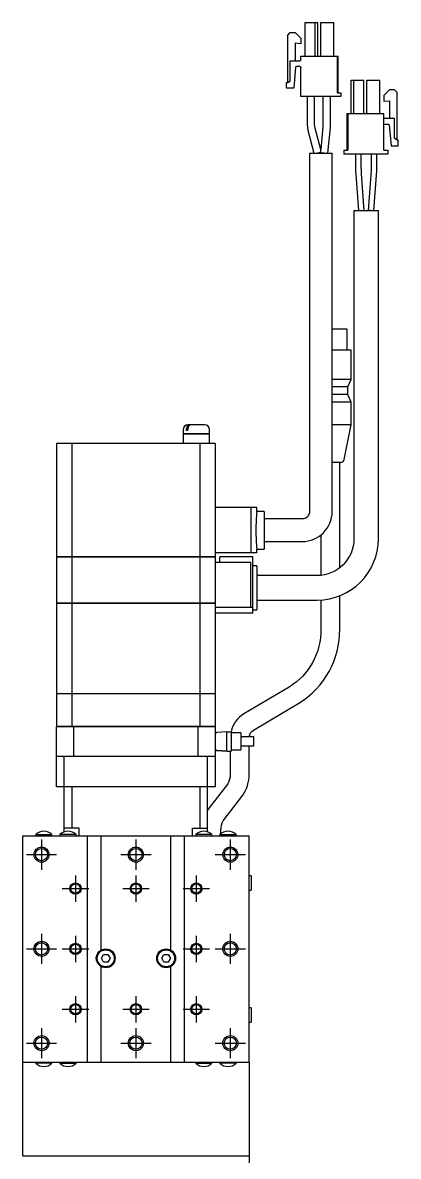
# Model space of a CAD drawing. Extents: x 0 to 1293, y -8 to 999.
# Drawn here: x 528.4 to 627.9, y 400.2 to 700.8 of the extents above; entities that cross this region are included whole.
import ezdxf

# ---------------------------------------------------------------- set-up
doc = ezdxf.new("R2010")
doc.units = 0
doc.header["$LTSCALE"] = 0.5
doc.linetypes.add('CENTER', pattern=[50.8, 31.75, -6.35, 6.35, -6.35])
for name, color, linetype in [('MSM_CENTER', 1, 'CENTER'), ('MSM_CONTINUOUS', 7, 'CONTINUOUS'), ('MSM_NARROW', 5, 'CONTINUOUS')]:
    doc.layers.add(name, color=color, linetype=linetype)

msp = doc.modelspace()

# ---------------------------------------------------------------- linework, layer by layer
at = {"layer": 'MSM_CENTER'}
for p, q in [((533.35, 484.25), (533.35, 476.25)), ((558.35, 484.25), (558.35, 476.25)), ((583.35, 484.25), (583.35, 476.25)), ((529.35, 480.25), (537.35, 480.25)), ((554.35, 480.25), (562.35, 480.25)), ((579.35, 480.25), (587.35, 480.25)), ((542.35, 474.75), (542.35, 467.75)), ((558.35, 474.75), (558.35, 467.75)), ((574.35, 474.75), (574.35, 467.75)), ((538.85, 471.25), (545.85, 471.25)), ((554.85, 471.25), (561.85, 471.25)), ((570.85, 471.25), (577.85, 471.25)), ((533.35, 459.25), (533.35, 451.25)), ((542.35, 458.75), (542.35, 451.75)), ((574.35, 458.75), (574.35, 451.75)), ((583.35, 459.25), (583.35, 451.25)), ((529.35, 455.25), (537.35, 455.25)), ((538.85, 455.25), (545.85, 455.25)), ((570.85, 455.25), (577.85, 455.25)), ((579.35, 455.25), (587.35, 455.25)), ((542.35, 442.75), (542.35, 435.75)), ((558.35, 442.75), (558.35, 435.75)), ((574.35, 442.75), (574.35, 435.75)), ((538.85, 439.25), (545.85, 439.25)), ((554.85, 439.25), (561.85, 439.25)), ((570.85, 439.25), (577.85, 439.25)), ((533.35, 434.25), (533.35, 426.25)), ((558.35, 434.25), (558.35, 426.25)), ((583.35, 434.25), (583.35, 426.25)), ((529.35, 430.25), (537.35, 430.25)), ((554.35, 430.25), (562.35, 430.25)), ((579.35, 430.25), (587.35, 430.25))]:
    msp.add_line(p, q, dxfattribs=at)
at = {"layer": 'MSM_CONTINUOUS'}
for p, q in [((603.15, 691.95), (603.15, 700.85)), ((603.15, 700.85), (606.55, 700.85)), ((603.15, 691.95), (603.15, 700.85)), ((605.8, 691.95), (605.8, 700.85)), ((606.55, 691.95), (606.55, 700.85)), ((607.35, 691.95), (607.35, 700.85)), ((607.35, 700.85), (610.75, 700.85)), ((607.35, 691.95), (607.35, 700.85)), ((610.75, 691.95), (610.75, 700.85)), ((598.55, 697.55), (599.25, 698.25)), ((598.55, 697.55), (599.25, 698.25)), ((598.55, 684.95), (598.55, 697.55)), ((598.55, 684.95), (598.55, 697.55)), ((599.25, 698.25), (600.55, 698.25)), ((600.55, 698.25), (602.05, 696.75)), ((602.05, 695.25), (600.55, 695.38)), ((600.55, 695.38), (600.55, 690.7)), ((602.05, 695.25), (600.55, 695.38)), ((602.05, 696.75), (602.05, 695.25)), ((602.05, 691), (602.05, 691.95)), ((602.05, 691.95), (611.9, 691.95)), ((602.05, 691), (602.05, 691.95)), ((611.65, 691.95), (611.65, 682.25)), ((611.9, 682.25), (611.9, 691.95)), ((599.25, 685.45), (599.25, 690.7)), ((599.25, 690.7), (601.75, 690.7)), ((599.25, 685.45), (599.25, 690.7)), ((600.65, 689.01), (600.17, 683.45)), ((601.75, 689.2), (600.85, 689.2)), ((602.05, 691), (602.05, 690.99)), ((602.05, 681.25), (602.05, 688.9)), ((602.05, 688.9), (602.05, 688.9)), ((602.05, 681.25), (602.05, 688.9)), ((598.55, 684.95), (599.25, 685.45)), ((598.55, 684.95), (599.25, 685.45)), ((615.35, 676.7), (615.35, 685.6)), ((615.35, 685.6), (618.75, 685.6)), ((616.1, 676.7), (616.1, 685.6)), ((618.75, 676.7), (618.75, 685.6)), ((619.55, 685.6), (622.95, 685.6)), ((619.55, 676.7), (619.55, 685.6)), ((622.95, 676.7), (622.95, 685.6)), ((598.25, 683.45), (598.25, 684.95)), ((598.25, 684.95), (598.55, 684.95)), ((598.25, 683.45), (598.25, 684.95)), ((600.17, 683.45), (598.25, 683.45)), ((625.55, 683), (624.05, 681.5)), ((626.85, 683), (625.55, 683)), ((627.55, 682.3), (626.85, 683)), ((612.65, 681.25), (602.05, 681.25)), ((603.68, 681.25), (603.68, 673.89)), ((605.68, 673.89), (605.68, 681.25)), ((607.88, 681.25), (607.88, 673.34)), ((609.88, 673.34), (609.88, 681.25)), ((611.65, 682.25), (612.65, 682.25)), ((612.65, 682.25), (612.65, 681.25)), ((624.05, 681.5), (624.05, 680)), ((624.05, 680), (625.55, 680.13)), ((625.55, 680.13), (625.55, 675.45)), ((627.55, 669.7), (627.55, 682.3)), ((624.05, 676.7), (614.2, 676.7)), ((614.2, 676.7), (614.2, 667)), ((614.45, 676.7), (614.45, 667)), ((624.05, 667), (624.05, 676.7)), ((603.68, 673.89), (603.87, 672.37)), ((605.81, 672.88), (605.68, 673.89)), ((626.85, 675.45), (624.35, 675.45)), ((624.35, 673.95), (625.25, 673.95)), ((625.45, 673.76), (625.94, 668.2)), ((626.85, 670.2), (626.85, 675.45)), ((603.87, 672.37), (605.47, 666.25)), ((607.29, 667.19), (605.81, 672.88)), ((607.87, 673.25), (607.29, 667.19)), ((607.88, 673.34), (607.87, 673.25)), ((609.21, 666.25), (609.86, 673.06)), ((609.86, 673.06), (609.88, 673.34)), ((625.94, 668.2), (627.85, 668.2)), ((627.55, 669.7), (626.85, 670.2)), ((627.85, 669.7), (627.55, 669.7)), ((627.85, 668.2), (627.85, 669.7)), ((604.35, 666.25), (610.35, 666.25)), ((604.35, 666.25), (604.35, 571.25)), ((607.35, 666.47), (606.5, 666.25)), ((607.22, 666.43), (607.21, 666.34)), ((608.2, 666.25), (607.21, 666.34)), ((607.35, 666.47), (607.29, 667.19)), ((610.35, 571.25), (610.35, 666.25)), ((613.45, 667), (613.45, 666)), ((613.45, 667), (614.45, 667)), ((625.05, 666), (613.45, 666)), ((616.48, 666), (616.48, 662.39)), ((617.98, 663.37), (617.98, 666)), ((620.68, 666), (620.68, 662.37)), ((622.18, 662.37), (622.18, 666)), ((624.05, 667), (625.05, 667)), ((625.05, 667), (625.05, 666)), ((616.51, 661.54), (616.59, 660.62)), ((618.08, 660.74), (617.98, 663.37)), ((620.65, 661.68), (619.86, 651.05)), ((621.36, 651), (622.15, 661.57)), ((616.59, 660.62), (617.35, 651)), ((618.85, 651.06), (618.08, 660.74)), ((616.1, 651), (622.6, 651)), ((616.1, 651), (616.1, 564)), ((620.6, 651), (619.86, 651.05)), ((619.86, 651.05), (619.88, 651)), ((622.6, 564), (622.6, 651)), ((614.35, 619.55), (610.35, 619.55)), ((614.35, 614.05), (614.35, 619.55)), ((615.35, 614.05), (610.35, 614.05)), ((615.35, 606.25), (615.35, 614.05)), ((615.35, 606.25), (610.35, 606.25)), ((614.5, 604.25), (610.35, 604.25)), ((614.5, 604.25), (615.35, 606.25)), ((614.5, 602.25), (614.5, 604.25)), ((614.5, 602.25), (610.35, 602.25)), ((615.35, 600.25), (614.5, 602.25)), ((615.35, 600.25), (610.35, 600.25)), ((615.35, 594.25), (615.35, 600.25)), ((570.85, 592.95), (570.85, 591.8)), ((571.71, 592.75), (571.71, 592.95)), ((572.06, 592.75), (571.71, 592.75)), ((572.06, 592.75), (572.06, 592.95)), ((576.55, 594.25), (572.15, 594.25)), ((577.85, 591.8), (577.85, 592.95)), ((615.35, 594.25), (610.35, 594.25)), ((613.55, 585.05), (615.35, 594.25)), ((579.35, 589.25), (537.35, 589.25)), ((537.35, 589.25), (537.35, 559.3)), ((541.38, 589.25), (541.38, 559.3)), ((577.85, 591.8), (570.85, 591.8)), ((570.85, 591.75), (570.85, 589.25)), ((577.85, 591.75), (570.85, 591.75)), ((570.9, 591.8), (570.9, 591.75)), ((575.32, 589.25), (575.32, 559.3)), ((577.8, 591.75), (577.8, 591.8)), ((577.85, 589.25), (577.85, 591.75)), ((579.35, 589.25), (579.35, 559.3)), ((612.57, 584.25), (610.35, 584.25)), ((612.35, 556.31), (612.35, 584.25)), ((590.35, 572.25), (579.35, 572.25)), ((588.92, 560.25), (588.92, 572.25)), ((590.35, 571.25), (590.35, 572.25)), ((592.35, 571.25), (590.35, 571.25)), ((592.35, 571.25), (592.35, 561.25)), ((602.35, 569.25), (592.35, 569.25)), ((592.35, 563.25), (602.35, 563.25)), ((607.35, 565), (607.35, 554.3)), ((537.35, 559.3), (579.35, 559.3)), ((537.35, 559.25), (537.35, 547)), ((537.35, 559.25), (579.35, 559.25)), ((537.4, 559.3), (537.4, 559.25)), ((541.38, 559.25), (541.38, 547)), ((541.64, 559.3), (541.64, 559.25)), ((575.07, 559.3), (575.07, 559.25)), ((575.32, 559.25), (575.32, 547)), ((579.3, 559.3), (579.3, 559.25)), ((590.35, 560.25), (579.35, 560.25)), ((579.35, 559.25), (579.35, 523)), ((589.35, 559.25), (580.55, 559.25)), ((580.55, 557.75), (580.55, 559.25)), ((589.35, 544.25), (589.35, 559.25)), ((590.35, 560.25), (590.35, 561.25)), ((590.35, 561.25), (592.35, 561.25)), ((588.75, 557.75), (579.35, 557.75)), ((588.75, 545.75), (588.75, 557.75)), ((590.35, 556.82), (589.35, 556.82)), ((590.35, 556.82), (590.35, 545.18)), ((606.35, 554.25), (590.35, 554.25)), ((590.35, 547.75), (606.35, 547.75)), ((607.35, 547.78), (607.35, 540.05)), ((612.35, 540.05), (612.35, 548.9)), ((537.35, 547), (579.35, 547)), ((537.35, 546.95), (537.35, 523)), ((537.35, 546.95), (579.35, 546.95)), ((537.4, 547), (537.4, 546.95)), ((541.38, 546.95), (541.38, 523)), ((541.64, 547), (541.64, 546.95)), ((575.07, 547), (575.07, 546.95)), ((575.32, 546.95), (575.32, 523)), ((579.3, 547), (579.3, 546.95)), ((589.35, 545.75), (579.35, 545.75)), ((589.35, 544.25), (579.35, 544.25)), ((589.35, 545.18), (590.35, 545.18)), ((598.96, 524.69), (586.95, 517.57)), ((537.35, 523), (579.35, 523)), ((537.35, 522.95), (537.35, 514.25)), ((537.35, 522.95), (579.35, 522.95)), ((537.4, 523), (537.4, 522.95)), ((541.38, 522.95), (541.38, 514.25)), ((541.64, 523), (541.64, 522.95)), ((575.07, 523), (575.07, 522.95)), ((575.32, 522.95), (575.32, 514.25)), ((579.3, 523), (579.3, 522.95)), ((579.35, 522.95), (579.35, 514.25)), ((589.5, 513.27), (601.51, 520.39)), ((579.35, 514.25), (537.35, 514.25)), ((537.35, 514.15), (537.45, 514.25)), ((541.85, 514.15), (537.35, 514.15)), ((537.35, 498.25), (537.35, 514.15)), ((541.9, 514.25), (541.85, 514.15)), ((574.85, 514.15), (541.85, 514.15)), ((541.85, 514.15), (541.85, 506.25)), ((574.81, 514.25), (574.85, 514.15)), ((579.35, 514.15), (574.85, 514.15)), ((574.85, 506.25), (574.85, 514.15)), ((579.25, 514.25), (579.35, 514.15)), ((579.35, 514.15), (579.35, 498.25)), ((582.45, 512.85), (579.81, 512.62)), ((582.45, 507.65), (582.45, 512.85)), ((582.45, 512.85), (583.55, 512.85)), ((583.55, 512.85), (583.55, 507.65)), ((586.15, 512.5), (583.55, 512.5)), ((586.15, 512.5), (586.15, 508)), ((589.62, 511.5), (586.15, 511.5)), ((589.62, 509), (589.62, 511.5)), ((589.62, 509), (586.15, 509)), ((588.32, 501.52), (588.32, 509)), ((541.85, 506.25), (537.35, 506.25)), ((539.35, 486.28), (539.35, 506.25)), ((574.85, 506.25), (541.85, 506.25)), ((579.35, 506.25), (574.85, 506.25)), ((577.35, 486.28), (577.35, 506.25)), ((582.45, 507.65), (579.81, 507.88)), ((579.81, 507.88), (582.45, 507.65)), ((582.45, 507.65), (583.55, 507.65)), ((583.32, 507.65), (583.32, 501.52)), ((583.55, 508), (586.15, 508)), ((582.69, 499.02), (577.52, 492.27)), ((539.35, 498.25), (537.35, 498.25)), ((577.35, 498.25), (539.35, 498.25)), ((541.35, 498.25), (541.35, 487.25)), ((575.35, 487.25), (575.35, 498.25)), ((579.35, 498.25), (577.35, 498.25)), ((581.49, 489.23), (586.66, 495.98)), ((577.52, 492.27), (577.35, 492.04)), ((543.35, 487.25), (539.35, 487.25)), ((543.35, 485.25), (543.35, 487.25)), ((573.35, 485.25), (573.35, 487.25)), ((573.35, 487.25), (577.35, 487.25)), ((528.35, 425.25), (528.35, 485.25)), ((528.35, 485.25), (588.35, 485.25)), ((531.8, 485.54), (536.1, 485.54)), ((531.8, 485.54), (531.8, 485.25)), ((536.1, 485.25), (536.1, 485.54)), ((542.5, 485.54), (538.2, 485.54)), ((538.2, 485.54), (538.2, 485.25)), ((542.5, 485.25), (542.5, 485.54)), ((545.55, 425.25), (545.55, 485.25)), ((549.15, 454.94), (549.15, 485.25)), ((567.55, 485.25), (567.55, 454.94)), ((571.15, 485.25), (571.15, 425.25)), ((578.5, 485.54), (574.2, 485.54)), ((574.2, 485.54), (574.2, 485.25)), ((578.5, 485.25), (578.5, 485.54)), ((580.6, 485.54), (584.9, 485.54)), ((580.6, 485.54), (580.6, 485.25)), ((580.85, 485.77), (580.85, 486.73)), ((584.9, 485.25), (584.9, 485.54)), ((588.35, 425.25), (588.35, 485.25)), ((588.85, 474.65), (588.35, 474.65)), ((588.85, 474.65), (588.85, 470.85)), ((588.35, 470.85), (588.85, 470.85)), ((549.2, 452.75), (549.78, 453.75)), ((549.78, 451.75), (549.2, 452.75)), ((549.78, 453.75), (550.93, 453.75)), ((550.93, 451.75), (549.78, 451.75)), ((550.93, 453.75), (551.51, 452.75)), ((551.51, 452.75), (550.93, 451.75)), ((565.2, 452.75), (565.78, 453.75)), ((565.78, 451.75), (565.2, 452.75)), ((565.78, 453.75), (566.93, 453.75)), ((566.93, 451.75), (565.78, 451.75)), ((566.93, 453.75), (567.51, 452.75)), ((567.51, 452.75), (566.93, 451.75)), ((549.15, 425.25), (549.15, 450.55)), ((567.55, 450.55), (567.55, 425.25)), ((588.85, 439.65), (588.35, 439.65)), ((588.85, 439.65), (588.85, 435.85)), ((588.35, 435.85), (588.85, 435.85)), ((528.35, 425.25), (588.35, 425.25)), ((528.35, 400.35), (528.35, 425.25)), ((531.8, 425.25), (531.8, 424.95)), ((536.1, 424.95), (531.8, 424.95)), ((536.1, 424.95), (536.1, 425.25)), ((538.2, 425.25), (538.2, 424.95)), ((538.2, 424.95), (542.5, 424.95)), ((542.5, 424.95), (542.5, 425.25)), ((574.2, 425.25), (574.2, 424.95)), ((574.2, 424.95), (578.5, 424.95)), ((578.5, 424.95), (578.5, 425.25)), ((580.6, 425.25), (580.6, 424.95)), ((584.9, 424.95), (580.6, 424.95)), ((584.9, 424.95), (584.9, 425.25)), ((588.35, 425.25), (588.35, 400.35)), ((528.35, 400.35), (528.45, 400.25)), ((588.35, 400.25), (528.35, 400.25)), ((588.25, 400.25), (588.35, 400.35)), ((588.35, 400.25), (588.35, 377.25))]:
    msp.add_line(p, q, dxfattribs=at)
for centre, radius in [((533.35, 480.25), 1.62), ((558.35, 480.25), 1.62), ((583.35, 480.25), 1.62), ((542.35, 471.25), 1.23), ((558.35, 471.25), 1.23), ((574.35, 471.25), 1.23), ((533.35, 455.25), 1.62), ((542.35, 455.25), 1.23), ((550.35, 452.75), 2.5), ((550.35, 452.75), 2.25), ((566.35, 452.75), 2.5), ((566.35, 452.75), 2.25), ((574.35, 455.25), 1.23), ((583.35, 455.25), 1.62), ((542.35, 439.25), 1.23), ((558.35, 439.25), 1.23), ((574.35, 439.25), 1.23), ((533.35, 430.25), 1.62), ((558.35, 430.25), 1.62), ((583.35, 430.25), 1.62)]:
    msp.add_circle(centre, radius, dxfattribs=at)
for centre, radius, start, end in [((600.85, 689), 0.2, 90, 175), ((601.75, 691), 0.3, 270, 0), ((601.75, 688.9), 0.3, 0, 90), ((627.23, 662.39), 10.75, 180, 184.548), ((611.43, 662.37), 10.75, 355.7108, 0), ((618.77, 651.06), 0.0773, 309.0479, 359.5838), ((572.15, 592.95), 1.3, 90, 180), ((573.11, 593.03), 1.41, 131.3743, 182.8178), ((573.45, 593.04), 1.39, 132.8199, 183.04), ((572.65, 593.5), 0.751, 91.7681, 128.8955), ((573.01, 593.49), 0.754, 95.8166, 131.8939), ((576.55, 592.95), 1.3, 0, 90), ((612.57, 585.25), 1, 270, 348.8813), ((650.37, 566.24), 60.23, 175.2289, 179.9909), ((602.35, 571.25), 8, 270, 0), ((650.4, 566.26), 60.26, 180.0102, 184.77), ((606.35, 564), 16.25, 270, 0), ((589.58, 539.79), 22.77, 301.5764, 0.639), ((590.81, 511.18), 7.46, 121.08, 167.1199), ((579.85, 512.12), 0.5, 95, 180), ((579.85, 508.38), 0.5, 180, 265), ((579.07, 501.28), 9.25, 325.0691, 1.4996), ((533.95, 483.45), 3, 44.22, 135.78), ((540.35, 483.45), 3, 44.22, 135.78), ((576.35, 483.45), 3, 44.22, 135.78), ((582.75, 483.45), 3, 44.22, 135.78), ((533.95, 427.05), 3, 224.22, 315.78), ((540.35, 427.05), 3, 224.22, 315.78), ((576.35, 427.05), 3, 224.22, 315.78), ((582.75, 427.05), 3, 224.22, 315.78)]:
    msp.add_arc(centre, radius, start, end, dxfattribs=at)
at = {"layer": 'MSM_CONTINUOUS', "extrusion": (0, 0, -1)}
for centre, radius, start, end in [((-601.75, 691), 0.3, 180, 270), ((-601.75, 691), 0.3, 180, 270), ((-601.75, 688.9), 0.3, 90, 180), ((-601.75, 688.9), 0.3, 90, 180), ((-624.35, 675.75), 0.3, 270, 0), ((-624.35, 673.65), 0.3, 0, 90), ((-625.25, 673.75), 0.2, 90, 175), ((-611.43, 662.37), 9.25, 180, 184.2892), ((-602.35, 571.25), 2, 180, 270), ((-606.35, 564), 9.75, 180, 270), ((-589.57, 539.8), 17.79, 179.2024, 238.1448), ((-590.84, 511.15), 2.51, 7.8709, 57.7523), ((-578.71, 501.36), 4.61, 177.9819, 210.4344), ((-585.47, 486.89), 4.61, 357.9819, 30.4344)]:
    msp.add_arc(centre, radius, start, end, dxfattribs=at)
at = {"layer": 'MSM_NARROW'}
for centre, radius in [((533.35, 480.25), 2), ((558.35, 480.25), 2), ((583.35, 480.25), 2), ((542.35, 471.25), 1.5), ((558.35, 471.25), 1.5), ((574.35, 471.25), 1.5), ((533.35, 455.25), 2), ((583.35, 455.25), 2), ((542.35, 455.25), 1.5), ((574.35, 455.25), 1.5), ((542.35, 439.25), 1.5), ((558.35, 439.25), 1.5), ((574.35, 439.25), 1.5), ((533.35, 430.25), 2), ((558.35, 430.25), 2), ((583.35, 430.25), 2)]:
    msp.add_circle(centre, radius, dxfattribs=at)

doc.saveas('drawing.dxf')
